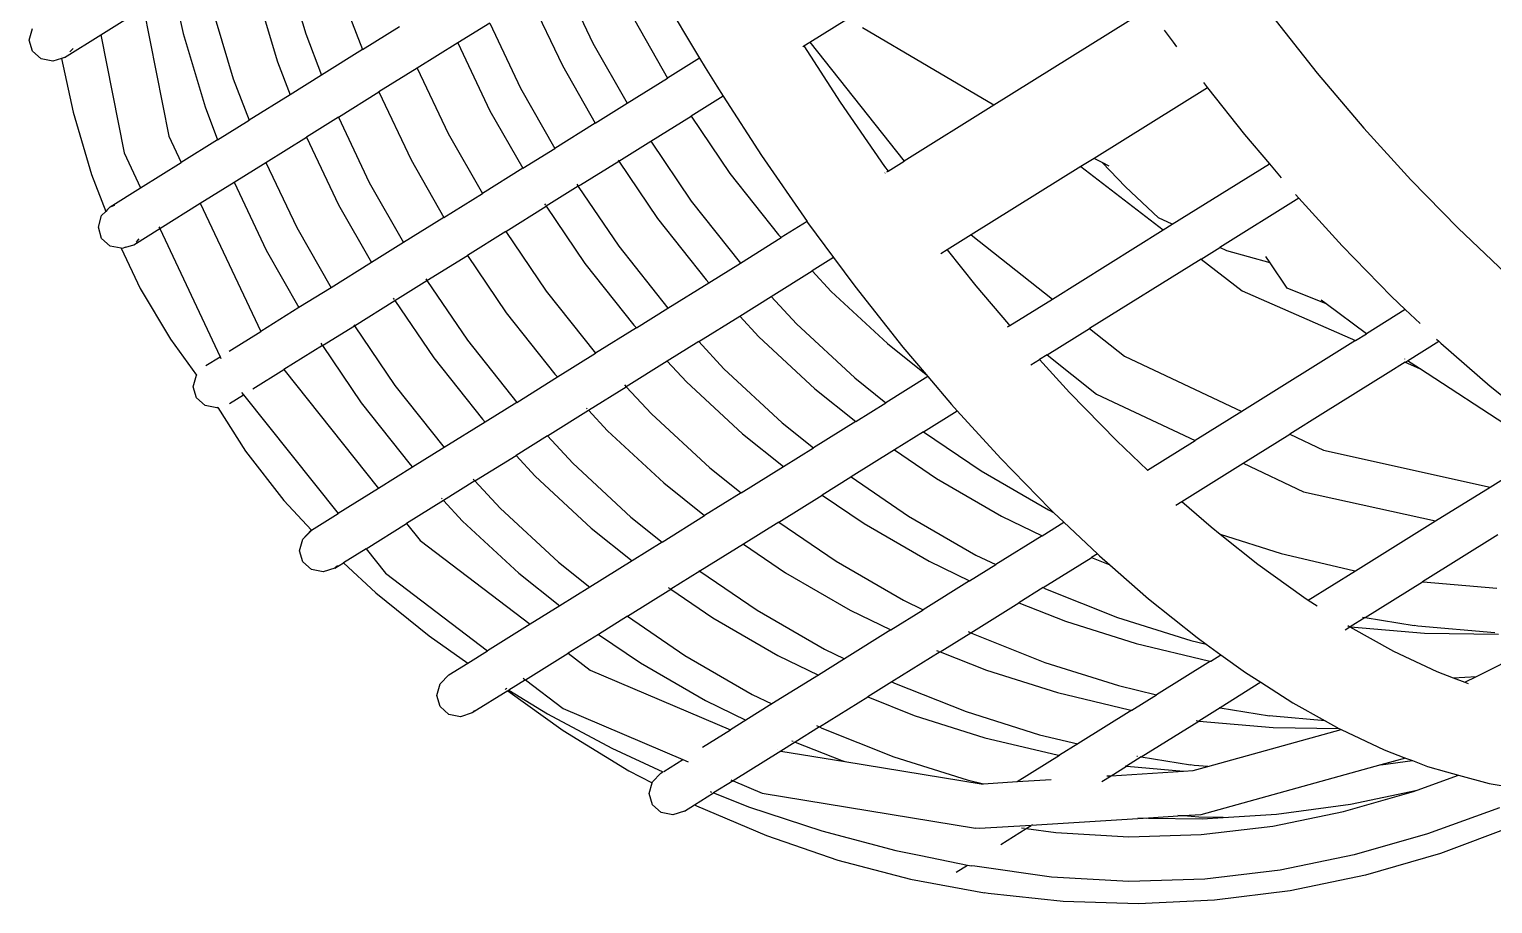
# Model space of a CAD drawing. Header units: millimetres. Extents: x -12551121 to 353735, y 112272 to 285506.
# Drawn here: x -12550959 to -12550387, y 173574 to 173916 of the extents above; entities that cross this region are included whole.
import ezdxf

# ---------------------------------------------------------------- set-up
doc = ezdxf.new("R2010")
doc.units = ezdxf.units.MM
doc.header["$MEASUREMENT"] = 0
doc.layers.add('Edges', color=7, linetype='Continuous')

# ---------------------------------------------------------------- blocks, each defined once
blk = doc.blocks.new('hanging rattan chair pl')
at = {"layer": 'Edges'}
for p, q in [((850.52, 862.87), (847.21, 859.56)), ((854.92, 863.97), (850.52, 862.87)), ((859.23, 862.57), (854.92, 863.97)), ((927.29, 862.91), (922.9, 861.81)), ((931.61, 861.5), (927.29, 862.91)), ((831.32, 854.92), (846.58, 857.35)), ((846.28, 856.34), (846.58, 857.35)), ((847.21, 859.56), (846.58, 857.35)), ((862.07, 859.29), (859.23, 862.57)), ((862.07, 859.29), (879.37, 860.61)), ((862.3, 859.03), (862.07, 859.29)), ((862.64, 857.45), (862.3, 859.03)), ((862.64, 857.45), (863.3, 854.31)), ((879.37, 860.61), (902.42, 860.33)), ((902.42, 860.33), (919.58, 858.45)), ((919.59, 858.49), (919.58, 858.45)), ((919.58, 858.45), (919.76, 858.43)), ((922.9, 861.81), (919.59, 858.49)), ((934.67, 857.96), (931.61, 861.5)), ((934.66, 857.57), (934.76, 857.57)), ((934.76, 857.57), (934.67, 857.96)), ((934.76, 857.57), (954.92, 856.64)), ((999.08, 857.68), (995.77, 854.37)), ((1003.48, 858.78), (999.08, 857.68)), ((1007.79, 857.38), (1003.48, 858.78)), ((1010.86, 853.84), (1007.79, 857.38)), ((806.65, 849.01), (831.32, 854.92)), ((845.88, 854.92), (845.39, 840.97)), ((846.28, 856.34), (845.88, 854.92)), ((845.88, 854.92), (846.26, 853.11)), ((862.75, 852.4), (862.44, 851.32)), ((862.75, 852.4), (862.93, 853.03)), ((863.3, 854.31), (862.88, 842.4)), ((918.24, 853.43), (918.01, 846.91)), ((935.66, 852.83), (935.44, 846.43)), ((954.92, 856.64), (978.98, 853.28)), ((978.98, 853.28), (994.44, 849.73)), ((995.77, 854.37), (994.45, 849.77)), ((995.77, 854.37), (994.48, 849.77)), ((1011.86, 849.12), (1010.86, 853.84)), ((773.74, 849.87), (770.43, 846.56)), ((778.14, 850.98), (773.74, 849.87)), ((782.45, 849.57), (778.14, 850.98)), ((785.52, 846.03), (782.45, 849.57)), ((786.26, 842.54), (785.52, 846.03)), ((786.26, 842.54), (806.65, 849.01)), ((862.88, 842.4), (918.01, 846.91)), ((918.01, 846.91), (918.81, 846.97)), ((934.28, 846.61), (935.44, 846.43)), ((935.44, 846.43), (994.01, 837.49)), ((994.44, 849.73), (994.01, 837.49)), ((994.44, 849.73), (994.48, 849.77)), ((1011.49, 847.84), (1011.86, 849.12)), ((1011.86, 849.12), (1011.72, 845.18)), ((785.38, 842.26), (785.42, 842.27)), ((786.52, 841.31), (785.94, 824.66)), ((786.52, 841.31), (786.26, 842.54)), ((830.37, 839.74), (845.39, 840.97)), ((845.39, 840.97), (844.74, 822.31)), ((862.22, 842.34), (862.88, 842.4)), ((862.88, 842.4), (862.23, 823.74)), ((917.87, 842.66), (917.36, 828.25)), ((935.29, 842.04), (934.79, 827.78)), ((1011.36, 834.84), (1011.72, 845.18)), ((1011.72, 845.18), (1028.21, 840.09)), ((1028.21, 840.09), (1053.07, 830.45)), ((1079.16, 840.46), (1074.77, 839.36)), ((1083.48, 839.06), (1079.16, 840.46)), ((785.19, 836.67), (785.7, 838.45)), ((785.94, 824.66), (830.37, 839.74)), ((993.36, 818.83), (994.01, 837.49)), ((1011.36, 834.84), (1010.71, 816.18)), ((1011.36, 834.84), (1023.44, 833)), ((1071.46, 836.05), (1070.13, 831.41)), ((1074.77, 839.36), (1071.46, 836.05)), ((1086.54, 835.52), (1083.48, 839.06)), ((1087.55, 830.8), (1086.54, 835.52)), ((1023.44, 833), (1069.51, 813.63)), ((1053.07, 830.45), (1069.82, 822.65)), ((1070.13, 831.41), (1069.82, 822.65)), ((1086.98, 814.49), (1087.55, 830.8)), ((1087.19, 829.57), (1087.55, 830.8)), ((785.94, 824.66), (785.25, 805.05)), ((785.87, 824.64), (785.94, 824.66)), ((862.23, 823.74), (861.69, 808.21)), ((862.23, 823.74), (917.36, 828.25)), ((916.75, 810.64), (917.36, 828.25)), ((934.17, 810.07), (934.79, 827.78)), ((934.79, 827.78), (993.36, 818.83)), ((785.25, 805.05), (833.36, 821.38)), ((833.36, 821.38), (844.74, 822.31)), ((844.16, 805.55), (844.74, 822.31)), ((992.82, 803.2), (993.36, 818.83)), ((1069.82, 822.65), (1069.51, 813.63)), ((1010.12, 799.22), (1010.71, 816.18)), ((1010.71, 816.18), (1019.17, 814.89)), ((1019.17, 814.89), (1068.82, 794.02)), ((1068.82, 794.02), (1069.51, 813.63)), ((1085.81, 814.58), (1086.1, 814.42)), ((1085.83, 815.01), (1086.08, 814.9)), ((1086.7, 806.41), (1086.96, 813.96)), ((1086.98, 814.49), (1086.96, 813.96)), ((1086.96, 813.96), (1102.48, 805.52)), ((1086.98, 814.49), (1111.24, 803.43)), ((861.69, 808.21), (861.18, 793.57)), ((861.69, 808.21), (890.91, 810.55)), ((890.91, 810.55), (916.75, 810.64)), ((916.23, 795.91), (916.75, 810.64)), ((933.01, 810.16), (933.83, 810.1)), ((934.17, 810.07), (933.66, 795.34)), ((934.17, 810.07), (961.1, 808.1)), ((961.1, 808.1), (991.36, 803.54)), ((1085.63, 806.86), (1086.46, 806.5)), ((1086.7, 806.41), (1086.01, 786.8)), ((1086.7, 806.41), (1103.74, 799.24)), ((801.48, 796.55), (830.56, 803.41)), ((830.56, 803.41), (844.16, 805.55)), ((844.16, 805.55), (843.65, 791.09)), ((991.36, 803.54), (992.82, 803.2)), ((992.31, 788.67), (992.82, 803.2)), ((1102.48, 805.52), (1126.7, 790.4)), ((1111.24, 803.43), (1137.55, 789.06)), ((784.77, 791.26), (801.48, 796.55)), ((861.18, 793.57), (889.23, 795.82)), ((889.23, 795.82), (916.23, 795.91)), ((915.59, 777.34), (916.23, 795.91)), ((933.66, 795.34), (933.01, 776.78)), ((933.2, 795.38), (933.66, 795.34)), ((933.66, 795.34), (961.75, 793.28)), ((1008.96, 799.49), (1009.31, 799.41)), ((1009.58, 784.77), (1010.12, 799.22)), ((1010.12, 799.22), (1020.8, 796.77)), ((1020.8, 796.77), (1049.34, 787.89)), ((1103.74, 799.24), (1144.26, 768.61)), ((826.59, 788.41), (843.65, 791.09)), ((842.99, 772.26), (843.65, 791.09)), ((861.18, 793.57), (860.53, 774.92)), ((961.75, 793.28), (992.31, 788.67)), ((991.65, 769.91), (992.31, 788.67)), ((1068.35, 780.38), (1068.82, 794.02)), ((1126.7, 790.4), (1144.58, 777.73)), ((1137.55, 789.06), (1146.16, 783.51)), ((796.38, 781.28), (826.59, 788.41)), ((1008.61, 785), (1009.58, 784.77)), ((1009.59, 784.06), (1008.96, 765.93)), ((1009.58, 784.77), (1009.59, 784.06)), ((1009.61, 784.77), (1023.72, 781.52)), ((1049.34, 787.89), (1068.35, 780.38)), ((1085.52, 772.82), (1086.01, 786.8)), ((1086.01, 786.8), (1095.99, 782.6)), ((1145.94, 783.29), (1144.61, 778.65)), ((1146.16, 783.51), (1145.94, 783.29)), ((1149.25, 786.6), (1146.16, 783.51)), ((1153.65, 787.71), (1149.25, 786.6)), ((1157.96, 786.3), (1153.65, 787.71)), ((1161.03, 782.76), (1157.96, 786.3)), ((1162.03, 778.04), (1161.03, 782.76)), ((860.53, 774.92), (889.74, 777.26)), ((889.74, 777.26), (915.59, 777.34)), ((915.07, 762.61), (915.59, 777.34)), ((1023.72, 781.52), (1053.35, 772.31)), ((1067.86, 766.57), (1068.35, 780.38)), ((1095.99, 782.6), (1143.5, 746.69)), ((1144.57, 777.39), (1144.26, 768.61)), ((1144.61, 778.65), (1144.58, 777.73)), ((1144.58, 777.73), (1144.65, 777.69)), ((1162.03, 778.04), (1161.87, 773.39)), ((829.4, 770.12), (842.99, 772.26)), ((842.49, 757.8), (842.99, 772.26)), ((860.02, 760.28), (860.53, 774.92)), ((931.84, 776.86), (932.52, 776.82)), ((933.01, 776.78), (932.49, 762.05)), ((933.01, 776.78), (959.94, 774.81)), ((959.94, 774.81), (990.2, 770.24)), ((1053.35, 772.31), (1067.86, 766.57)), ((1085.06, 759.5), (1085.52, 772.82)), ((1085.52, 772.82), (1103.37, 764.18)), ((1161.87, 773.39), (1161.57, 764.69)), ((1161.87, 773.39), (1162.59, 772.93)), ((1162.59, 772.93), (1186.25, 755.13)), ((800.31, 763.26), (829.4, 770.12)), ((990.2, 770.24), (991.65, 769.91)), ((991.15, 755.38), (991.65, 769.91)), ((1008.45, 751.47), (1008.96, 765.93)), ((1008.86, 765.95), (1008.96, 765.93)), ((1008.96, 765.93), (1019.64, 763.48)), ((1067.18, 747.09), (1067.86, 766.57)), ((1144.26, 768.61), (1146.03, 767.28)), ((1160.43, 765.6), (1160.87, 765.25)), ((860.02, 760.28), (859.36, 741.63)), ((860.02, 760.28), (888.06, 762.52)), ((888.06, 762.52), (915.07, 762.61)), ((914.42, 744.05), (915.07, 762.61)), ((931.7, 762.11), (932.49, 762.05)), ((932.49, 762.05), (931.85, 743.49)), ((932.49, 762.05), (960.58, 759.99)), ((960.58, 759.99), (991.15, 755.38)), ((1019.64, 763.48), (1048.18, 754.6)), ((1083.91, 760.05), (1083.99, 760.02)), ((1103.37, 764.18), (1128.7, 749.51)), ((1161.25, 755.77), (1161.57, 764.69)), ((1161.57, 764.69), (1173.35, 755.28)), ((795.22, 747.99), (825.42, 755.12)), ((825.42, 755.12), (842.49, 757.8)), ((841.83, 738.97), (842.49, 757.8)), ((991.15, 755.38), (990.49, 736.62)), ((1048.18, 754.6), (1067.18, 747.09)), ((1085.06, 759.5), (1084.36, 739.53)), ((1085.06, 759.5), (1109.45, 747.68)), ((1143.95, 759.62), (1143.5, 746.69)), ((1160.49, 756.35), (1161.25, 755.77)), ((1160.49, 733.8), (1161.25, 755.77)), ((1161.25, 755.77), (1171.11, 748.32)), ((1173.35, 755.28), (1195.46, 735.44)), ((1186.25, 755.13), (1208.44, 735.73)), ((1008.45, 751.47), (1007.79, 732.64)), ((1008.45, 751.47), (1022.56, 748.23)), ((1128.7, 749.51), (1143.25, 739.6)), ((859.36, 741.63), (888.58, 743.97)), ((888.58, 743.97), (914.42, 744.05)), ((914.42, 744.05), (913.81, 726.38)), ((931.23, 725.82), (931.85, 743.49)), ((931.85, 743.49), (958.77, 741.51)), ((1022.56, 748.23), (1052.19, 739.02)), ((1066.7, 733.28), (1067.18, 747.09)), ((1109.45, 747.68), (1135.74, 732.46)), ((1143.25, 739.6), (1143.5, 746.69)), ((1171.11, 748.32), (1224.44, 682.84)), ((828.24, 736.83), (841.83, 738.97)), ((841.83, 738.97), (841.23, 721.89)), ((858.75, 724.05), (859.36, 741.63)), ((958.77, 741.51), (989.03, 736.95)), ((1052.19, 739.02), (1066.7, 733.28)), ((1083.21, 740.08), (1084.19, 739.61)), ((1083.9, 726.2), (1084.36, 739.53)), ((1084.36, 739.53), (1102.21, 730.88)), ((1142.83, 727.64), (1143.25, 739.6)), ((989.03, 736.95), (990.49, 736.62)), ((990.49, 736.62), (989.88, 719.15)), ((1006.63, 732.91), (1007.12, 732.79)), ((1007.79, 732.64), (1007.19, 715.24)), ((1007.79, 732.64), (1018.47, 730.18)), ((1066.7, 733.28), (1066.02, 713.79)), ((1135.74, 732.46), (1142.83, 727.64)), ((1159.35, 734.71), (1159.43, 734.65)), ((1160.26, 727.17), (1160.49, 733.8)), ((1160.49, 733.8), (1176.45, 714.2)), ((1195.46, 735.44), (1216.52, 714.2)), ((1208.44, 735.73), (1229.08, 714.8)), ((858.75, 724.05), (886.8, 726.29)), ((886.8, 726.29), (913.81, 726.38)), ((913.16, 707.82), (913.81, 726.38)), ((931.23, 725.82), (930.58, 707.25)), ((931.23, 725.82), (959.32, 723.76)), ((1018.47, 730.18), (1047.01, 721.31)), ((1083.2, 706.24), (1083.9, 726.2)), ((1083.5, 726.4), (1083.9, 726.2)), ((1083.9, 726.2), (1108.29, 714.39)), ((1102.21, 730.88), (1127.54, 716.22)), ((1142.09, 706.31), (1142.83, 727.64)), ((1159.12, 728.08), (1159.58, 727.71)), ((1159.83, 716.05), (1160.26, 727.17)), ((1160.26, 727.17), (1175.54, 715.04)), ((858.1, 705.39), (858.75, 724.05)), ((959.32, 723.76), (989.88, 719.15)), ((1047.01, 721.31), (1066.02, 713.79)), ((989.22, 700.38), (989.88, 719.15)), ((1006.18, 715.47), (1007.19, 715.24)), ((1006.53, 696.41), (1007.19, 715.24)), ((1007.19, 715.24), (1021.29, 712)), ((1108.29, 714.39), (1134.58, 699.17)), ((1127.54, 716.22), (1142.09, 706.31)), ((1158.85, 716.72), (1159.83, 716.05)), ((1159.87, 716.03), (1159.09, 693.88)), ((1159.87, 716.03), (1159.83, 716.05)), ((1159.87, 716.03), (1160.74, 715.43)), ((1160.74, 715.43), (1184.36, 696.68)), ((1175.54, 715.04), (1176.45, 714.2)), ((1176.45, 714.2), (1176.48, 714.18)), ((1176.48, 714.18), (1210.58, 672.32)), ((1216.52, 714.2), (1223.07, 706.75)), ((1229.08, 714.8), (1248.08, 692.42)), ((1021.29, 712), (1050.92, 702.78)), ((1065.44, 697.05), (1066.02, 713.79)), ((857.59, 690.75), (858.1, 705.39)), ((858.1, 705.39), (887.32, 707.73)), ((887.32, 707.73), (913.16, 707.82)), ((913.16, 707.82), (912.64, 693.09)), ((929.41, 707.34), (929.99, 707.3)), ((930.03, 692.53), (930.58, 707.25)), ((930.58, 707.25), (957.51, 705.28)), ((957.51, 705.28), (987.77, 700.72)), ((1050.92, 702.78), (1065.44, 697.05)), ((1082.63, 689.97), (1083.2, 706.24)), ((1083.2, 706.24), (1101.05, 697.59)), ((1141.67, 694.34), (1142.09, 706.31)), ((1223.07, 706.75), (1235.38, 692.76)), ((987.77, 700.72), (989.22, 700.38)), ((989.22, 700.38), (988.72, 685.86)), ((1065.44, 697.05), (1064.75, 677.56)), ((1101.05, 697.59), (1126.38, 682.93)), ((1134.58, 699.17), (1141.67, 694.34)), ((1235.56, 697.99), (1235.38, 692.76)), ((857.59, 690.75), (885.64, 693)), ((885.64, 693), (912.64, 693.09)), ((912, 674.53), (912.64, 693.09)), ((928.98, 692.61), (930.03, 692.53)), ((930.03, 691.53), (929.42, 673.96)), ((930.03, 692.53), (930.03, 691.53)), ((930.07, 692.53), (958.15, 690.47)), ((1006.02, 681.95), (1006.53, 696.41)), ((1006.23, 696.48), (1006.53, 696.41)), ((1006.53, 696.41), (1017.21, 693.95)), ((1017.21, 693.95), (1045.75, 685.08)), ((1140.92, 673.02), (1141.67, 694.34)), ((1158.7, 682.73), (1159.09, 693.88)), ((1159.09, 693.88), (1174.38, 681.75)), ((1184.36, 696.68), (1206.5, 676.31)), ((1235.38, 692.76), (1236.38, 691.62)), ((1237.22, 690.57), (1236.38, 691.62)), ((1248.94, 691.35), (1248.08, 692.42)), ((1266.25, 667.53), (1248.94, 691.35)), ((958.15, 690.47), (988.72, 685.86)), ((988.72, 685.86), (988.06, 667.09)), ((1082.63, 689.97), (1081.93, 670)), ((1082.63, 689.97), (1107.03, 678.16)), ((1255.79, 666.63), (1237.22, 690.57)), ((1006.02, 681.95), (1005.37, 663.11)), ((1006.02, 681.95), (1020.13, 678.71)), ((1045.75, 685.08), (1064.75, 677.56)), ((1126.38, 682.93), (1140.92, 673.02)), ((1157.93, 660.59), (1158.7, 682.73)), ((1158.7, 682.73), (1159.58, 682.14)), ((1159.58, 682.14), (1183.19, 663.39)), ((1174.38, 681.75), (1195.72, 662.12)), ((1225.37, 681.68), (1224.44, 682.84)), ((1234.36, 663.5), (1225.37, 681.68)), ((856.94, 672.1), (886.15, 674.44)), ((886.15, 674.44), (912, 674.53)), ((912, 674.53), (911.48, 659.8)), ((1020.13, 678.71), (1049.76, 669.49)), ((1064.75, 677.56), (1064.27, 663.75)), ((1107.03, 678.16), (1133.32, 662.94)), ((1206.5, 676.31), (1210.94, 671.59)), ((1234.85, 677.52), (1234.44, 665.81)), ((929.42, 673.96), (928.9, 659.23)), ((928.99, 673.99), (929.42, 673.96)), ((929.42, 673.96), (956.35, 671.99)), ((956.35, 671.99), (986.61, 667.43)), ((1049.76, 669.49), (1064.27, 663.75)), ((1081.47, 656.81), (1081.93, 670)), ((1081.93, 670), (1099.78, 661.36)), ((1140.92, 673.02), (1140.4, 658.11)), ((1210.58, 672.32), (1210.94, 671.59)), ((1210.94, 671.59), (1216.79, 659.77)), ((986.61, 667.43), (988.06, 667.09)), ((988.06, 667.09), (987.56, 652.57)), ((1005.37, 663.11), (1004.86, 648.66)), ((1005.37, 663.11), (1016.05, 660.66)), ((1063.59, 644.27), (1064.27, 663.75)), ((1133.32, 662.94), (1140.4, 658.11)), ((1183.19, 663.39), (1205.34, 643.02)), ((1233.32, 667.25), (1234, 666.38)), ((1234.34, 663), (1234.34, 662.83)), ((1234.44, 665.81), (1234.36, 663.5)), ((1254.71, 622.34), (1234.36, 663.5)), ((1234.44, 665.81), (1241.57, 656.62)), ((1272.34, 641.45), (1255.79, 666.63)), ((1281.74, 642.41), (1266.25, 667.53)), ((856.43, 657.46), (884.47, 659.71)), ((884.47, 659.71), (911.48, 659.8)), ((911.48, 659.8), (910.83, 641.23)), ((928.9, 659.23), (928.25, 640.67)), ((928.9, 659.23), (956.99, 657.17)), ((956.99, 657.17), (987.56, 652.57)), ((1016.05, 660.66), (1044.59, 651.78)), ((1099.78, 661.36), (1125.11, 646.7)), ((1139.66, 636.79), (1140.4, 658.11)), ((1156.79, 661.49), (1157.44, 660.98)), ((1157.93, 660.59), (1157.44, 646.5)), ((1157.93, 660.59), (1173.22, 648.45)), ((1195.72, 662.12), (1215.56, 641.01)), ((1216.79, 659.77), (1216.11, 640.34)), ((1216.79, 659.77), (1222.71, 647.81)), ((987.56, 652.57), (986.9, 633.8)), ((1044.59, 651.78), (1063.59, 644.27)), ((1080.77, 636.71), (1081.47, 656.68)), ((1081.47, 656.68), (1081.47, 656.81)), ((1081.47, 656.68), (1105.86, 644.87)), ((1241.57, 656.62), (1257.31, 632.67)), ((1004.86, 648.66), (1004.2, 629.82)), ((1004.86, 648.66), (1018.97, 645.41)), ((1125.11, 646.7), (1139.66, 636.79)), ((1156.46, 647.17), (1157.44, 646.5)), ((1157.44, 646.5), (1156.67, 624.36)), ((1157.44, 646.5), (1158.31, 645.91)), ((1158.31, 645.91), (1181.93, 627.16)), ((1173.22, 648.45), (1194.56, 628.82)), ((884.99, 641.15), (910.83, 641.23)), ((910.32, 626.54), (910.83, 641.23)), ((927.74, 625.93), (928.25, 640.67)), ((928.25, 640.67), (955.18, 638.7)), ((1018.97, 645.41), (1048.6, 636.2)), ((1063.59, 644.27), (1063.11, 630.46)), ((1105.86, 644.87), (1132.15, 629.65)), ((1205.34, 643.02), (1215.81, 631.88)), ((1215.56, 641.01), (1216.11, 640.34)), ((1215.81, 631.88), (1216.11, 640.34)), ((1286.34, 615.17), (1272.34, 641.45)), ((1295.3, 616.07), (1281.74, 642.41)), ((955.18, 638.7), (985.44, 634.13)), ((1048.6, 636.2), (1063.11, 630.46)), ((1080.3, 623.39), (1080.77, 636.71)), ((1080.77, 636.71), (1098.62, 628.07)), ((1139.66, 636.79), (1139.24, 624.82)), ((985.44, 634.13), (986.9, 633.8)), ((986.49, 621.95), (986.9, 633.8)), ((1003.86, 619.96), (1004.2, 629.82)), ((1004.2, 629.82), (1014.88, 627.37)), ((1062.44, 611.2), (1063.11, 630.46)), ((1132.15, 629.65), (1139.24, 624.82)), ((1194.56, 628.82), (1214.4, 607.72)), ((1214.95, 607.05), (1215.81, 631.88)), ((1233.23, 631.07), (1233.08, 626.83)), ((1257.31, 632.67), (1270.57, 607.76)), ((882.45, 627.08), (910.32, 626.54)), ((910.32, 626.54), (914.62, 626.46)), ((914.62, 626.46), (923.14, 626.16)), ((923.14, 626.16), (927.74, 625.93)), ((927.74, 625.93), (955.27, 624.53)), ((955.27, 624.53), (986.49, 621.95)), ((1014.88, 627.37), (1043.42, 618.49)), ((1080.3, 623.39), (1079.76, 607.91)), ((1080.3, 623.39), (1104.7, 611.57)), ((1098.62, 628.07), (1123.95, 613.4)), ((1138.5, 603.49), (1139.24, 624.82)), ((1156.28, 613.21), (1156.67, 624.36)), ((1156.51, 624.48), (1156.67, 624.36)), ((1156.67, 624.36), (1171.95, 612.22)), ((1181.93, 627.16), (1204.08, 606.79)), ((1232.38, 628.25), (1233.08, 626.83)), ((1233.08, 626.83), (1232.83, 619.76)), ((1233.08, 626.83), (1245.67, 601.37)), ((1252.6, 625.91), (1254.2, 623.21)), ((986.49, 621.95), (986.87, 621.92)), ((986.87, 621.92), (1003.86, 619.96)), ((1003.86, 619.96), (1017.67, 618.36)), ((1017.67, 618.36), (1047.58, 613.92)), ((1043.42, 618.49), (1061.38, 611.39)), ((1232.53, 620.11), (1232.83, 619.76)), ((1232.59, 612.91), (1232.83, 619.76)), ((1232.83, 619.76), (1232.94, 619.62)), ((1232.94, 619.62), (1245.67, 601.37)), ((1254.71, 622.34), (1265.42, 604.31)), ((1260.65, 610.29), (1254.71, 622.34)), ((1047.58, 613.92), (1061.38, 611.39)), ((1061.38, 611.39), (1062.44, 611.2)), ((1104.7, 611.57), (1130.99, 596.35)), ((1123.95, 613.4), (1138.5, 603.49)), ((1156.28, 613.21), (1155.51, 591.18)), ((1156.28, 613.21), (1157.15, 612.61)), ((1157.15, 612.61), (1180.77, 593.87)), ((1171.95, 612.22), (1193.29, 592.59)), ((1231.47, 614.29), (1231.66, 614.06)), ((1232.59, 612.91), (1231.67, 586.47)), ((1232.59, 612.91), (1244.88, 597.78)), ((1260.65, 610.29), (1259.53, 611.89)), ((1297.89, 587.96), (1286.34, 615.17)), ((1306.85, 588.59), (1295.3, 616.07)), ((1062.44, 611.2), (1076.51, 608.62)), ((1076.51, 608.62), (1079.76, 607.91)), ((1079.76, 607.91), (1104.36, 602.51)), ((1204.08, 606.79), (1214.55, 595.65)), ((1214.4, 607.72), (1214.95, 607.05)), ((1214.95, 607.05), (1214.55, 595.65)), ((1260.74, 610.15), (1260.65, 610.29)), ((1264.17, 605.24), (1260.74, 610.15)), ((1263.78, 604.02), (1260.74, 610.15)), ((1270.57, 607.76), (1281.55, 581.9)), ((1104.36, 602.51), (1131.04, 595.64)), ((1138.5, 603.49), (1138.15, 593.51)), ((1245.67, 601.37), (1247.33, 598.01)), ((1281.91, 533.44), (1263.78, 604.02)), ((1269.04, 597.04), (1264.17, 605.24)), ((1265.42, 604.31), (1269.04, 597.04)), ((1130.99, 596.35), (1132.83, 595.1)), ((1131.04, 595.64), (1132.83, 595.1)), ((1132.83, 595.1), (1138.15, 593.51)), ((1213.68, 570.81), (1214.55, 595.65)), ((1245.75, 596.69), (1244.88, 597.78)), ((1248.8, 592.32), (1245.75, 596.69)), ((1247.33, 598.01), (1248.8, 592.32)), ((1269.04, 597.04), (1278.36, 578.3)), ((926.44, 588.82), (926.35, 586.13)), ((926.46, 589.39), (926.44, 588.82)), ((926.44, 588.82), (952.63, 587.49)), ((1138.15, 593.51), (1155.41, 588.34)), ((1155.41, 588.34), (1155.5, 591.06)), ((1155.5, 591.06), (1155.51, 591.18)), ((1155.5, 591.06), (1161.52, 586.29)), ((1180.77, 593.87), (1202.91, 573.49)), ((1193.29, 592.59), (1213.13, 571.49)), ((1248.8, 592.32), (1262.24, 540.01)), ((1316.29, 560.04), (1306.85, 588.59)), ((926.35, 586.13), (925.75, 569.05)), ((926.35, 586.13), (984.93, 577.31)), ((952.63, 587.49), (982.9, 584.98)), ((982.9, 584.98), (985.19, 584.72)), ((985.19, 584.72), (984.93, 577.31)), ((985.2, 585.24), (985.19, 584.72)), ((985.24, 586.23), (985.23, 586.05)), ((1023.33, 579.96), (1023.43, 582.96)), ((1155.41, 588.34), (1156.46, 588.03)), ((1156.46, 588.03), (1161.52, 586.29)), ((1161.52, 586.29), (1180.53, 579.74)), ((1230.98, 587.3), (1231.67, 586.47)), ((1231.33, 576.68), (1231.67, 586.47)), ((1231.67, 586.47), (1231.78, 586.33)), ((1231.78, 586.33), (1248.31, 562.62)), ((1307.16, 559.9), (1297.89, 587.96)), ((983.49, 536.08), (984.93, 577.31)), ((1022.94, 568.98), (1023.33, 579.96)), ((1023.33, 579.96), (1041.04, 577.33)), ((1041.04, 577.33), (1060.4, 573.78)), ((1180.53, 579.74), (1203.16, 570.8)), ((1278.36, 578.3), (1289.38, 551.29)), ((1281.55, 581.9), (1290.39, 555.14)), ((1060.4, 573.78), (1061.12, 573.49)), ((1060.4, 573.78), (1061.13, 573.65)), ((1061.12, 573.49), (1060.44, 553.98)), ((1061.13, 573.65), (1061.12, 573.49)), ((1061.16, 574.61), (1061.13, 573.65)), ((1078.58, 574.06), (1078.44, 570.12)), ((1202.91, 573.49), (1207.14, 569)), ((1213.13, 571.49), (1213.68, 570.81)), ((1230.67, 557.93), (1231.33, 576.68)), ((1231.06, 577.01), (1231.33, 576.68)), ((1231.33, 576.68), (1243.61, 561.55)), ((1021.18, 518.54), (1022.94, 568.98)), ((1022.94, 568.98), (1060.44, 553.98)), ((1078.32, 566.61), (1077.64, 547.1)), ((1078.32, 566.61), (1078.44, 570.12)), ((1078.32, 566.61), (1101.18, 557.47)), ((1078.44, 570.12), (1095.41, 566.4)), ((1095.41, 566.4), (1120.96, 559.82)), ((1203.16, 570.8), (1207.14, 569)), ((1207.14, 569), (1213.52, 566.12)), ((1213.7, 570.79), (1213.52, 566.12)), ((1213.52, 566.12), (1224.26, 561.26)), ((1213.68, 570.81), (1213.7, 570.79)), ((983.49, 536.08), (931.82, 565.48)), ((1224.26, 561.26), (1230.67, 557.93)), ((1244.48, 560.46), (1243.61, 561.55)), ((1256.15, 543.72), (1244.48, 560.46)), ((1248.31, 562.62), (1261.39, 540.59)), ((1323.54, 530.51), (1316.29, 560.04)), ((1101.18, 557.47), (1136.04, 533.21)), ((1120.96, 559.82), (1136.8, 555.08)), ((1136.8, 555.08), (1136.04, 533.21)), ((1136.8, 555.08), (1136.93, 555.04)), ((1230.67, 557.93), (1243.73, 551.15)), ((1290.39, 555.14), (1297.26, 527.52)), ((1314.32, 531.09), (1307.16, 559.9)), ((1060.44, 553.98), (1058.66, 503.02)), ((1154.05, 549.52), (1153.07, 521.36)), ((1154.15, 552.23), (1154.05, 549.52)), ((1154.05, 549.52), (1168.37, 544.59)), ((1243.73, 551.15), (1256.15, 543.72)), ((1289.38, 551.29), (1297.52, 526.02)), ((1075.85, 495.89), (1077.64, 547.1)), ((1077.64, 547.1), (1093.81, 540.63)), ((1168.37, 544.59), (1172.57, 542.93)), ((1172.57, 542.93), (1190.97, 526.01)), ((1172.57, 542.93), (1190.06, 536.02)), ((1256.15, 543.72), (1261.39, 540.59)), ((1093.81, 540.63), (1135.29, 511.77)), ((1261.39, 540.59), (1261.5, 540.53)), ((1261.5, 540.53), (1262.24, 540.01)), ((1262.24, 540.01), (1277.46, 529.42)), ((981.01, 465), (983.49, 536.08)), ((1135.29, 511.77), (1136.04, 533.21)), ((1190.06, 536.02), (1210.27, 526.88)), ((1281.91, 533.44), (1286.62, 521.89)), ((1284.42, 523.71), (1281.91, 533.44)), ((1190.97, 526.01), (1210.81, 504.9)), ((1210.27, 526.88), (1212.11, 525.93)), ((1212.11, 525.93), (1211.36, 504.23)), ((1212.11, 525.93), (1215.69, 524.07)), ((1277.46, 529.42), (1284.42, 523.71)), ((1297.26, 527.52), (1297.52, 526.02)), ((1297.52, 526.02), (1300.52, 509.09)), ((1319.55, 501.6), (1314.32, 531.09)), ((1328.5, 500.08), (1323.54, 530.51)), ((1153.07, 521.36), (1152.32, 499.92)), ((1153.07, 521.36), (1174.46, 506.48)), ((1284.42, 523.71), (1286.62, 521.89)), ((1286.62, 521.89), (1291.53, 517.87)), ((1020.97, 512.54), (1021.18, 518.54)), ((1021.18, 518.54), (1058.66, 503.02)), ((1228.36, 517.5), (1228.94, 517.2)), ((1228.94, 517.2), (1229.09, 517.11)), ((1229, 510.1), (1229.24, 516.92)), ((1229.09, 517.11), (1229.24, 516.92)), ((1229.09, 517.11), (1229.24, 517.01)), ((1229.32, 519.25), (1229.24, 517.01)), ((1229.24, 517.01), (1245.96, 507.02)), ((1229.24, 516.92), (1229.24, 517.01)), ((1229.24, 516.92), (1229.35, 516.8)), ((1229.35, 516.8), (1245.89, 493.1)), ((1291.53, 517.87), (1297.08, 512.49)), ((1019.15, 460.39), (1020.97, 512.54)), ((1023.98, 510.59), (1020.97, 512.54)), ((1023.98, 510.59), (1036.67, 507.44)), ((1026.53, 508.94), (1023.98, 510.59)), ((1133.46, 459.43), (1135.29, 511.77)), ((1229, 510.1), (1228.08, 483.65)), ((1228.4, 510.84), (1229, 510.1)), ((1229, 510.1), (1241.29, 494.97)), ((1297.08, 512.49), (1300.52, 509.09)), ((1300.52, 509.09), (1309.35, 500.36)), ((1053.6, 502.2), (1036.67, 507.44)), ((1058.66, 503.02), (1058.51, 498.86)), ((1174.46, 506.48), (1210.07, 467.47)), ((1211.36, 504.23), (1210.07, 467.47)), ((1210.81, 504.9), (1211.36, 504.23)), ((1245.96, 507.02), (1261.25, 496.37)), ((1058.51, 498.86), (1053.6, 502.2)), ((1058.51, 498.86), (1056.96, 454.25)), ((1151.79, 484.73), (1152.32, 499.92)), ((1152.32, 499.92), (1164.28, 491.6)), ((1309.35, 500.36), (1319.51, 487.86)), ((1075.85, 495.89), (1075.55, 487.29)), ((1075.85, 495.89), (1094.54, 488.15)), ((1164.28, 491.6), (1209.2, 442.4)), ((1242.16, 493.87), (1241.29, 494.97)), ((1259.42, 469.13), (1242.16, 493.87)), ((1245.89, 493.1), (1260.66, 468.2)), ((1261.25, 496.37), (1266.53, 492.04)), ((1266.53, 492.04), (1270.6, 483.86)), ((1266.53, 492.04), (1270.31, 488.94)), ((1074.28, 450.96), (1075.55, 487.29)), ((1078.03, 485.6), (1075.55, 487.29)), ((1094.54, 488.15), (1133.46, 459.43)), ((1270.31, 488.94), (1271.37, 488.07)), ((1270.31, 488.94), (1270.6, 483.86)), ((1090.52, 473.25), (1078.03, 485.6)), ((1150.74, 454.68), (1151.79, 484.67)), ((1151.79, 484.73), (1151.79, 484.67)), ((1226.87, 449.06), (1228.08, 483.65)), ((1228.08, 483.65), (1228.19, 483.51)), ((1228.19, 483.51), (1244.72, 459.81)), ((1270.6, 483.86), (1272.92, 443.57)), ((1090.52, 473.25), (1087.66, 473.46)), ((1102.46, 472.38), (1090.52, 473.25)), ((1115.34, 462.26), (1102.46, 472.38)), ((991.27, 463.83), (997.11, 463.16)), ((997.11, 463.16), (999.36, 462.9)), ((1115.34, 462.26), (1113.11, 463.24)), ((1210.07, 467.47), (1209.2, 442.4)), ((1016.62, 460.76), (1019.15, 460.39)), ((1019.15, 460.39), (1042.1, 456.97)), ((1133.29, 454.4), (1115.34, 462.26)), ((1133.46, 459.43), (1133.29, 454.4)), ((1042.1, 456.97), (1056.96, 454.25)), ((1056.96, 454.25), (1064, 452.96)), ((1072.32, 451.39), (1074.28, 450.96)), ((1132.67, 436.57), (1133.29, 454.4)), ((1150.45, 446.9), (1150.74, 454.68)), ((1074.28, 450.96), (1098.87, 445.57)), ((1149.34, 446.33), (1149.28, 446.36)), ((1150.43, 445.77), (1149.93, 431.4)), ((1150.45, 446.28), (1150.43, 445.77)), ((1155.44, 443.22), (1150.43, 445.77)), ((1150.45, 446.9), (1155.44, 443.22)), ((1150.45, 446.9), (1150.45, 446.28)), ((1098.87, 445.57), (1125.55, 438.69)), ((1193.96, 423.6), (1155.44, 443.22)), ((1209.2, 442.4), (1208.25, 415.21)), ((1125.55, 438.69), (1132.67, 436.57)), ((1132.67, 436.57), (1140.3, 434.28)), ((1148.77, 431.75), (1149.93, 431.4)), ((1149.93, 431.4), (1150.98, 431.09)), ((1150.98, 431.09), (1175.05, 422.8)), ((1006.92, 424.64), (1035.56, 420.38)), ((1175.05, 422.8), (1197.68, 413.86)), ((1035.56, 420.38), (1063.26, 415.31)), ((1063.26, 415.31), (1089.93, 409.46)), ((1089.93, 409.46), (1115.48, 402.87)), ((1115.48, 402.87), (1139.83, 395.59))]:
    blk.add_line(p, q, dxfattribs=at)

msp = doc.modelspace()

# ---------------------------------------------------------------- block references
at = {"xscale": -1, "rotation": 119.8968370716296}
msp.add_blockref('hanging rattan chair pl', (-12550607.45, 175005.78), dxfattribs=at)

doc.saveas('drawing.dxf')
